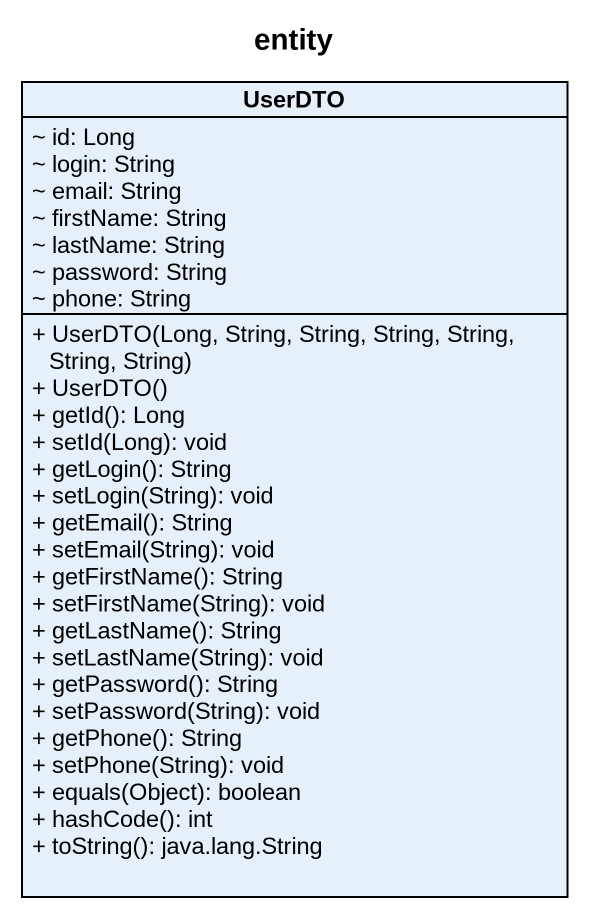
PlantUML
@startuml
title entity
hide circle
hide empty members
skinparam classAttributeIconSize 0
class UserDTO {
  ~ id: Long
  ~ login: String
  ~ email: String
  ~ firstName: String
  ~ lastName: String
  ~ password: String
  ~ phone: String
  + UserDTO(Long, String, String, String, String, String, String)
  + UserDTO()
  + getId(): Long
  + setId(Long): void
  + getLogin(): String
  + setLogin(String): void
  + getEmail(): String
  + setEmail(String): void
  + getFirstName(): String
  + setFirstName(String): void
  + getLastName(): String
  + setLastName(String): void
  + getPassword(): String
  + setPassword(String): void
  + getPhone(): String
  + setPhone(String): void
  + equals(Object): boolean
  + hashCode(): int
  + toString(): java.lang.String
}
@enduml
